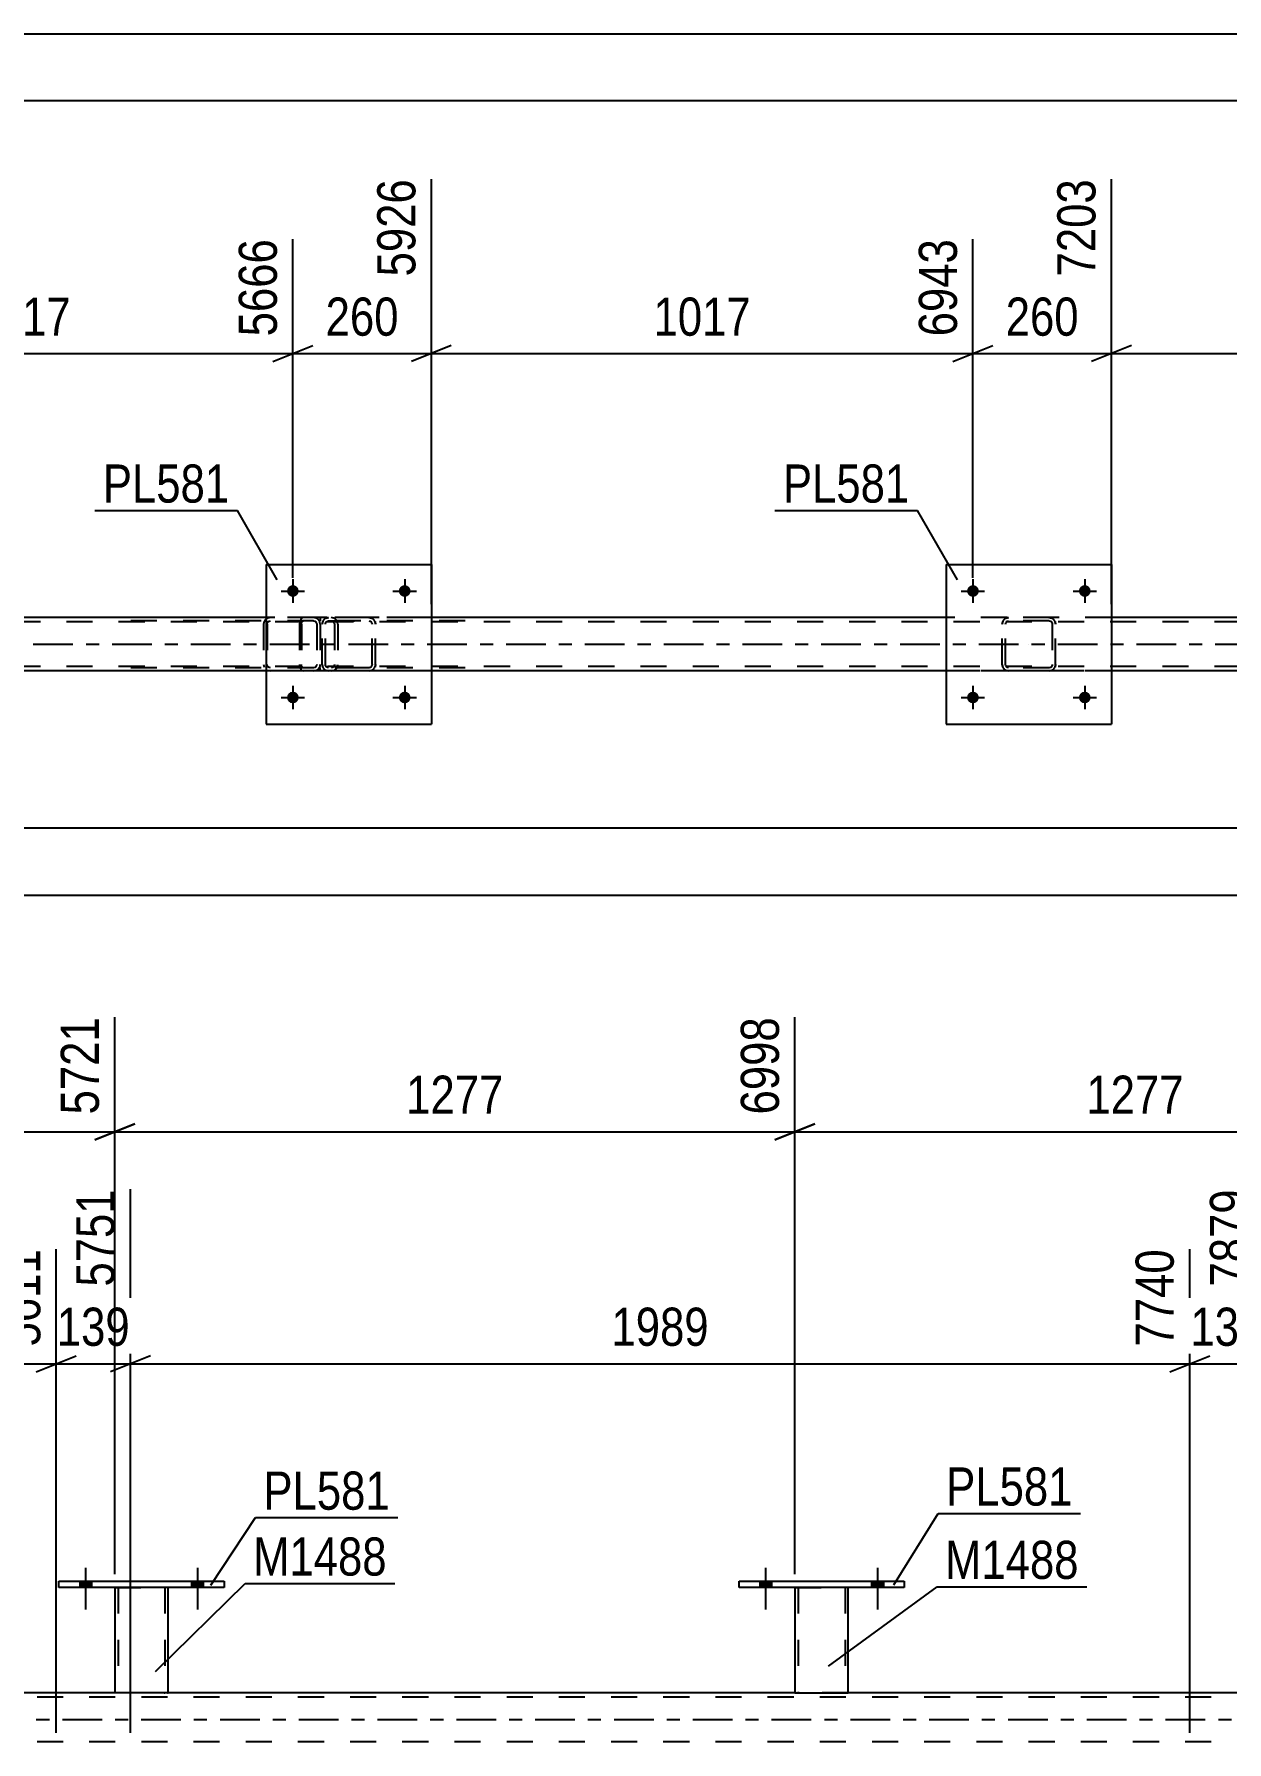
# Model space of a CAD drawing. Header units: millimetres. Extents: x 0 to 841, y 0 to 594.
# Drawn here: x 301.1 to 390.6, y 465.7 to 594 of the extents above; entities that cross this region are included whole.
import ezdxf

# ---------------------------------------------------------------- set-up
doc = ezdxf.new("R2010")
doc.units = ezdxf.units.MM
doc.linetypes.add('DXK_LINE_DOT2', pattern=[3.9198, 1.9599, -1.9599])
doc.linetypes.add('DXK_LINE_DOT3', pattern=[5.9187, 2.979, -0.9799, 0.9799, -0.9799])
doc.styles.add('Arial Narrow', font='ARIALN.TTF', dxfattribs={"height": 0.2})

# ---------------------------------------------------------------- blocks, each defined once
blk = doc.blocks.new('Unknown-814521622-1135')
at = {"color": 5, "linetype": 'Continuous'}
for p, q in [((841, 594), (0, 594)), ((836, 589), (5, 589))]:
    blk.add_line(p, q, dxfattribs=at)
blk = doc.blocks.new('Part-814521622-5062 - 4986')
at = {"color": 7, "linetype": 'DXK_LINE_DOT2'}
for p, q in [((373.77, 549.69), (373.81, 549.87)), ((373.81, 549.87), (373.77, 549.69)), ((373.77, 546.65), (373.77, 549.69)), ((374.01, 549.69), (374.03, 549.78)), ((374.01, 546.65), (374.01, 549.69)), ((374.03, 549.78), (374.08, 549.86)), ((374.07, 550.13), (374.25, 550.17)), ((374.25, 550.17), (374.07, 550.13)), ((374.08, 549.86), (374.16, 549.91)), ((374.16, 549.91), (374.25, 549.93)), ((377.29, 550.17), (374.25, 550.17)), ((377.29, 549.93), (374.25, 549.93)), ((377.29, 550.17), (377.48, 550.13)), ((377.48, 550.13), (377.29, 550.17)), ((377.29, 549.93), (377.39, 549.91)), ((377.39, 549.91), (377.46, 549.86)), ((377.46, 549.86), (377.51, 549.78)), ((377.51, 549.78), (377.53, 549.69)), ((377.53, 549.69), (377.53, 546.65)), ((377.74, 549.87), (377.77, 549.69)), ((377.77, 549.69), (377.74, 549.87)), ((377.77, 546.65), (377.77, 549.69)), ((373.81, 546.46), (373.77, 546.65)), ((373.77, 546.65), (373.81, 546.46)), ((374.03, 546.55), (374.01, 546.65)), ((374.08, 546.48), (374.03, 546.55)), ((374.16, 546.42), (374.08, 546.48)), ((377.46, 546.48), (377.39, 546.42)), ((377.51, 546.55), (377.46, 546.48)), ((377.53, 546.65), (377.51, 546.55)), ((377.77, 546.65), (377.74, 546.46)), ((377.74, 546.46), (377.77, 546.65)), ((374.25, 546.17), (374.07, 546.2)), ((374.07, 546.2), (374.25, 546.17)), ((374.25, 546.41), (374.16, 546.42)), ((377.29, 546.41), (374.25, 546.41)), ((377.29, 546.17), (374.25, 546.17)), ((377.39, 546.42), (377.29, 546.41)), ((377.48, 546.2), (377.29, 546.17)), ((377.29, 546.17), (377.48, 546.2))]:
    blk.add_line(p, q, dxfattribs=at)
at = {"color": 7, "linetype": 'DXK_LINE_DOT3'}
blk.add_line((375.77, 548.17), (375.77, 548.17), dxfattribs=at)
at = {"color": 7, "linetype": 'DXK_LINE_DOT2'}
for centre, start, end in [((374.25, 549.69), 112.5, 157.5), ((374.25, 549.69), 112.5, 157.5), ((377.29, 549.69), 22.5, 67.5), ((377.29, 549.69), 22.5, 67.5), ((374.25, 546.65), 202.5, 247.5), ((374.25, 546.65), 202.5, 247.5), ((377.29, 546.65), 292.5, 337.5), ((377.29, 546.65), 292.5, 337.5)]:
    blk.add_arc(centre, 0.48, start, end, dxfattribs=at)
blk = doc.blocks.new('Bolt-814521622-5144 - 4986')
at = {"linetype": 'Continuous'}
for points in [[(372.01, 552.17, -1), (371.13, 552.17, -1)], [(380.41, 552.17, -1), (379.53, 552.17, -1)]]:
    blk.add_hatch(color=1, dxfattribs=at).paths.add_polyline_path(points)
at = {"color": 1, "linetype": 'Continuous'}
for p, q in [((371.57, 553.05), (371.57, 551.29)), ((379.97, 553.05), (379.97, 551.29)), ((370.69, 552.17), (372.45, 552.17)), ((379.09, 552.17), (380.85, 552.17))]:
    blk.add_line(p, q, dxfattribs=at)
blk = doc.blocks.new('Part-814521622-5015 - 4986')
at = {"color": 7, "linetype": 'DXK_LINE_DOT2'}
for p, q in [((756.22, 549.85), (93.84, 549.85)), ((330.89, 550.17), (318.49, 550.17)), ((381.97, 550.17), (369.57, 550.17)), ((756.22, 546.49), (93.84, 546.49)), ((756.22, 546.17), (114.17, 546.17)), ((330.89, 546.17), (318.49, 546.17)), ((381.97, 546.17), (369.57, 546.17))]:
    blk.add_line(p, q, dxfattribs=at)
at = {"color": 2, "linetype": 'Continuous'}
for p, q in [((318.49, 550.17), (279.81, 550.17)), ((369.57, 550.17), (330.89, 550.17)), ((420.65, 550.17), (381.97, 550.17)), ((318.49, 546.17), (279.81, 546.17)), ((369.57, 546.17), (330.89, 546.17)), ((420.65, 546.17), (381.97, 546.17))]:
    blk.add_line(p, q, dxfattribs=at)
at = {"color": 7, "linetype": 'DXK_LINE_DOT3'}
blk.add_line((93.84, 548.17), (756.22, 548.17), dxfattribs=at)
blk = doc.blocks.new('Part-814521622-5060 - 4986')
at = {"color": 7, "linetype": 'DXK_LINE_DOT2'}
for p, q in [((321.02, 549.87), (321, 549.69)), ((321, 549.69), (321, 546.65)), ((321.08, 550.03), (321.02, 549.87)), ((321.17, 550.13), (321.08, 550.03)), ((321.14, 549.69), (321.15, 549.78)), ((321.14, 549.69), (321.14, 546.65)), ((321.15, 549.78), (321.17, 549.86)), ((321.27, 550.17), (321.17, 550.13)), ((321.17, 549.86), (321.22, 549.91)), ((321.22, 549.91), (321.27, 549.93)), ((333.43, 550.17), (321.27, 550.17)), ((333.43, 549.93), (321.27, 549.93)), ((322.55, 550.17), (322.55, 549.93)), ((323.55, 550.13), (323.36, 550.17)), ((323.36, 549.93), (323.46, 549.91)), ((323.46, 549.91), (323.54, 549.86)), ((323.54, 549.86), (323.59, 549.78)), ((323.59, 549.78), (323.61, 549.69)), ((323.61, 549.69), (323.61, 546.65)), ((323.84, 549.82), (323.83, 549.87)), ((323.86, 549.69), (323.84, 549.82)), ((323.86, 549.69), (323.86, 546.65)), ((321, 546.65), (321.02, 546.46)), ((321.15, 546.55), (321.14, 546.65)), ((321.17, 546.48), (321.15, 546.55)), ((321.22, 546.42), (321.17, 546.48)), ((323.54, 546.48), (323.46, 546.42)), ((323.59, 546.55), (323.54, 546.48)), ((323.61, 546.65), (323.59, 546.55)), ((323.83, 546.46), (323.85, 546.56)), ((323.85, 546.56), (323.86, 546.65)), ((321.02, 546.46), (321.08, 546.31)), ((321.08, 546.31), (321.17, 546.2)), ((321.17, 546.2), (321.27, 546.17)), ((321.27, 546.41), (321.22, 546.42)), ((333.43, 546.41), (321.27, 546.41)), ((333.43, 546.17), (321.27, 546.17)), ((322.55, 546.17), (322.55, 546.41)), ((323.46, 546.42), (323.36, 546.41)), ((323.36, 546.17), (323.55, 546.2))]:
    blk.add_line(p, q, dxfattribs=at)
for centre, start, end in [((323.38, 549.67), 23.8494, 68.8059), ((323.38, 546.66), 291.1941, 336.1506)]:
    blk.add_arc(centre, 0.492, start, end, dxfattribs=at)
blk = doc.blocks.new('Part-814521622-5100 - 4986')
at = {"color": 7, "linetype": 'DXK_LINE_DOT2'}
for p, q in [((322.04, 550.17), (307.05, 550.17)), ((322.04, 549.93), (307.05, 549.93)), ((318.31, 549.77), (318.29, 549.69)), ((318.29, 549.69), (318.29, 546.65)), ((318.33, 549.87), (318.31, 549.77)), ((318.55, 549.69), (318.57, 549.78)), ((318.55, 549.69), (318.55, 546.65)), ((318.57, 549.78), (318.62, 549.86)), ((318.8, 550.17), (318.61, 550.13)), ((318.62, 549.86), (318.7, 549.91)), ((318.7, 549.91), (318.8, 549.93)), ((322.23, 550.13), (322.04, 550.17)), ((322.04, 549.93), (322.13, 549.91)), ((322.13, 549.91), (322.22, 549.86)), ((322.22, 549.86), (322.27, 549.78)), ((322.27, 549.78), (322.29, 549.69)), ((322.29, 549.69), (322.29, 546.65)), ((322.52, 549.82), (322.51, 549.87)), ((322.55, 549.69), (322.52, 549.82)), ((322.55, 549.69), (322.55, 546.65)), ((318.29, 546.65), (318.31, 546.56)), ((318.31, 546.56), (318.33, 546.46)), ((318.57, 546.55), (318.55, 546.65)), ((318.62, 546.48), (318.57, 546.55)), ((318.7, 546.42), (318.62, 546.48)), ((322.22, 546.48), (322.13, 546.42)), ((322.27, 546.55), (322.22, 546.48)), ((322.29, 546.65), (322.27, 546.55)), ((322.51, 546.46), (322.53, 546.56)), ((322.53, 546.56), (322.55, 546.65)), ((322.04, 546.41), (307.05, 546.41)), ((322.04, 546.17), (307.05, 546.17)), ((318.61, 546.2), (318.8, 546.17)), ((318.8, 546.41), (318.7, 546.42)), ((322.13, 546.42), (322.04, 546.41)), ((322.04, 546.17), (322.23, 546.2))]:
    blk.add_line(p, q, dxfattribs=at)
for centre, start, end in [((318.78, 549.67), 110.7583, 155.68), ((322.06, 549.67), 24.32, 69.2417), ((322.06, 546.67), 290.7583, 335.68)]:
    blk.add_arc(centre, 0.496, start, end, dxfattribs=at)
blk = doc.blocks.new('Part-814521622-5143 - 4986')
at = {"color": 2, "linetype": 'Continuous'}
for p, q in [((318.49, 554.17), (318.49, 542.17)), ((318.49, 554.17), (330.89, 554.17)), ((330.89, 554.17), (330.89, 542.17)), ((318.49, 542.17), (330.89, 542.17))]:
    blk.add_line(p, q, dxfattribs=at)
blk = doc.blocks.new('Bolt-814521622-5145 - 4986')
at = {"linetype": 'Continuous'}
for points in [[(372.01, 544.17, -1), (371.13, 544.17, -1)], [(380.41, 544.17, -1), (379.53, 544.17, -1)]]:
    blk.add_hatch(color=1, dxfattribs=at).paths.add_polyline_path(points)
at = {"color": 1, "linetype": 'Continuous'}
for p, q in [((370.69, 544.17), (372.45, 544.17)), ((371.57, 545.05), (371.57, 543.29)), ((379.09, 544.17), (380.85, 544.17)), ((379.97, 545.05), (379.97, 543.29))]:
    blk.add_line(p, q, dxfattribs=at)
blk = doc.blocks.new('Part-814521622-5189 - 4986')
at = {"color": 2, "linetype": 'Continuous'}
for p, q in [((369.57, 554.17), (369.57, 542.17)), ((369.57, 554.17), (381.97, 554.17)), ((381.97, 554.17), (381.97, 542.17)), ((369.57, 542.17), (381.97, 542.17))]:
    blk.add_line(p, q, dxfattribs=at)
blk = doc.blocks.new('Part-814521622-5190 - 4986')
at = {"color": 7, "linetype": 'DXK_LINE_DOT2'}
for p, q in [((322.69, 549.69), (322.73, 549.87)), ((322.73, 549.87), (322.69, 549.69)), ((322.69, 546.65), (322.69, 549.69)), ((322.93, 549.69), (322.95, 549.78)), ((322.93, 546.65), (322.93, 549.69)), ((322.95, 549.78), (323, 549.86)), ((322.99, 550.13), (323.17, 550.17)), ((323.17, 550.17), (322.99, 550.13)), ((323, 549.86), (323.08, 549.91)), ((323.08, 549.91), (323.17, 549.93)), ((326.21, 550.17), (323.17, 550.17)), ((323.17, 549.93), (326.21, 549.93)), ((326.21, 550.17), (326.4, 550.13)), ((326.4, 550.13), (326.21, 550.17)), ((326.21, 549.93), (326.3, 549.91)), ((326.3, 549.91), (326.38, 549.86)), ((326.38, 549.86), (326.43, 549.78)), ((326.43, 549.78), (326.45, 549.69)), ((326.45, 546.65), (326.45, 549.69)), ((326.66, 549.87), (326.69, 549.69)), ((326.69, 549.69), (326.66, 549.87)), ((326.69, 546.65), (326.69, 549.69)), ((322.73, 546.46), (322.69, 546.65)), ((322.69, 546.65), (322.73, 546.46)), ((322.95, 546.55), (322.93, 546.65)), ((323, 546.48), (322.95, 546.55)), ((323.08, 546.42), (323, 546.48)), ((326.38, 546.48), (326.3, 546.42)), ((326.43, 546.55), (326.38, 546.48)), ((326.45, 546.65), (326.43, 546.55)), ((326.69, 546.65), (326.66, 546.46)), ((326.66, 546.46), (326.69, 546.65)), ((323.17, 546.17), (322.99, 546.2)), ((322.99, 546.2), (323.17, 546.17)), ((323.17, 546.41), (323.08, 546.42)), ((326.21, 546.41), (323.17, 546.41)), ((326.21, 546.17), (323.17, 546.17)), ((326.3, 546.42), (326.21, 546.41)), ((326.4, 546.2), (326.21, 546.17)), ((326.21, 546.17), (326.4, 546.2))]:
    blk.add_line(p, q, dxfattribs=at)
at = {"color": 7, "linetype": 'DXK_LINE_DOT3'}
blk.add_line((324.69, 548.17), (324.69, 548.17), dxfattribs=at)
at = {"color": 7, "linetype": 'DXK_LINE_DOT2'}
for centre, start, end in [((323.17, 549.69), 112.5, 157.5), ((323.17, 549.69), 112.5, 157.5), ((326.21, 549.69), 22.5, 67.5), ((326.21, 549.69), 22.5, 67.5), ((323.17, 546.65), 202.5, 247.5), ((323.17, 546.65), 202.5, 247.5), ((326.21, 546.65), 292.5, 337.5), ((326.21, 546.65), 292.5, 337.5)]:
    blk.add_arc(centre, 0.48, start, end, dxfattribs=at)
blk = doc.blocks.new('Bolt-814521622-5214 - 4986')
at = {"linetype": 'Continuous'}
for points in [[(320.93, 552.17, -1), (320.05, 552.17, -1)], [(329.33, 552.17, -1), (328.45, 552.17, -1)]]:
    blk.add_hatch(color=1, dxfattribs=at).paths.add_polyline_path(points)
at = {"color": 1, "linetype": 'Continuous'}
for p, q in [((320.49, 553.05), (320.49, 551.29)), ((328.89, 553.05), (328.89, 551.29)), ((319.61, 552.17), (321.37, 552.17)), ((328.01, 552.17), (329.77, 552.17))]:
    blk.add_line(p, q, dxfattribs=at)
blk = doc.blocks.new('Bolt-814521622-5215 - 4986')
at = {"linetype": 'Continuous'}
for points in [[(320.93, 544.17, -1), (320.05, 544.17, -1)], [(329.33, 544.17, -1), (328.45, 544.17, -1)]]:
    blk.add_hatch(color=1, dxfattribs=at).paths.add_polyline_path(points)
at = {"color": 1, "linetype": 'Continuous'}
for p, q in [((319.61, 544.17), (321.37, 544.17)), ((320.49, 545.05), (320.49, 543.29)), ((328.01, 544.17), (329.77, 544.17)), ((328.89, 545.05), (328.89, 543.29))]:
    blk.add_line(p, q, dxfattribs=at)
blk = doc.blocks.new('Part-814521622-3384 - 3269')
at = {"color": 2, "linetype": 'Continuous'}
for p, q in [((307.12, 477.31), (307.12, 469.4)), ((311.12, 469.4), (311.12, 477.31)), ((311.08, 469.4), (307.12, 469.4)), ((311.12, 469.4), (311.08, 469.4))]:
    blk.add_line(p, q, dxfattribs=at)
at = {"color": 7, "linetype": 'DXK_LINE_DOT2'}
for p, q in [((307.12, 477.31), (311.12, 477.31)), ((307.12, 477.31), (307.12, 477.31)), ((307.12, 477.31), (307.12, 477.31)), ((307.36, 477.31), (307.36, 469.4)), ((310.88, 477.31), (310.88, 469.4)), ((311.12, 477.31), (311.12, 477.31)), ((311.12, 477.31), (311.12, 477.31)), ((310.82, 469.4), (310.86, 469.4)), ((310.86, 469.4), (310.82, 469.4)), ((310.88, 469.4), (310.86, 469.4)), ((310.86, 469.4), (310.88, 469.4)), ((311.08, 469.4), (311.12, 469.4))]:
    blk.add_line(p, q, dxfattribs=at)
blk = doc.blocks.new('Bolt-814521622-3280 - 3269')
at = {"linetype": 'Continuous'}
for points in [[(304.48, 477.31), (305.36, 477.31), (305.36, 477.79), (304.48, 477.79)], [(312.88, 477.31), (313.76, 477.31), (313.76, 477.79), (312.88, 477.79)]]:
    blk.add_hatch(color=1, dxfattribs=at).paths.add_polyline_path(points)
at = {"color": 1, "linetype": 'Continuous'}
for p, q in [((304.92, 478.79), (304.92, 475.67)), ((313.32, 478.79), (313.32, 475.67)), ((304.48, 477.79), (304.48, 477.31)), ((305.36, 477.79), (305.36, 477.31)), ((312.88, 477.79), (312.88, 477.31)), ((313.76, 477.79), (313.76, 477.31))]:
    blk.add_line(p, q, dxfattribs=at)
blk = doc.blocks.new('Bolt-814521622-3281 - 3269')
at = {"linetype": 'Continuous'}
for points in [[(304.48, 477.31), (305.36, 477.31), (305.36, 477.79), (304.48, 477.79)], [(312.88, 477.31), (313.76, 477.31), (313.76, 477.79), (312.88, 477.79)]]:
    blk.add_hatch(color=1, dxfattribs=at).paths.add_polyline_path(points)
at = {"color": 1, "linetype": 'Continuous'}
for p, q in [((304.92, 478.79), (304.92, 475.67)), ((313.32, 478.79), (313.32, 475.67)), ((304.48, 477.79), (304.48, 477.31)), ((305.36, 477.79), (305.36, 477.31)), ((312.88, 477.79), (312.88, 477.31)), ((313.76, 477.79), (313.76, 477.31))]:
    blk.add_line(p, q, dxfattribs=at)
blk = doc.blocks.new('Bolt-814521622-3298 - 3269')
at = {"linetype": 'Continuous'}
for points in [[(355.56, 477.31), (356.44, 477.31), (356.44, 477.79), (355.56, 477.79)], [(363.96, 477.31), (364.84, 477.31), (364.84, 477.79), (363.96, 477.79)]]:
    blk.add_hatch(color=1, dxfattribs=at).paths.add_polyline_path(points)
at = {"color": 1, "linetype": 'Continuous'}
for p, q in [((356, 478.79), (356, 475.67)), ((364.4, 478.79), (364.4, 475.67)), ((355.56, 477.79), (355.56, 477.31)), ((356.44, 477.79), (356.44, 477.31)), ((363.96, 477.79), (363.96, 477.31)), ((364.84, 477.79), (364.84, 477.31))]:
    blk.add_line(p, q, dxfattribs=at)
blk = doc.blocks.new('Bolt-814521622-3299 - 3269')
at = {"linetype": 'Continuous'}
for points in [[(355.56, 477.31), (356.44, 477.31), (356.44, 477.79), (355.56, 477.79)], [(363.96, 477.31), (364.84, 477.31), (364.84, 477.79), (363.96, 477.79)]]:
    blk.add_hatch(color=1, dxfattribs=at).paths.add_polyline_path(points)
at = {"color": 1, "linetype": 'Continuous'}
for p, q in [((356, 478.79), (356, 475.67)), ((364.4, 478.79), (364.4, 475.67)), ((355.56, 477.79), (355.56, 477.31)), ((356.44, 477.79), (356.44, 477.31)), ((363.96, 477.79), (363.96, 477.31)), ((364.84, 477.79), (364.84, 477.31))]:
    blk.add_line(p, q, dxfattribs=at)
blk = doc.blocks.new('Part-814521622-3379 - 3269')
at = {"color": 2, "linetype": 'Continuous'}
for p, q in [((302.92, 477.79), (315.32, 477.79)), ((302.92, 477.31), (302.92, 477.79)), ((315.32, 477.31), (302.92, 477.31)), ((315.32, 477.79), (315.32, 477.31))]:
    blk.add_line(p, q, dxfattribs=at)
blk = doc.blocks.new('Part-814521622-3469 - 3269')
at = {"color": 2, "linetype": 'Continuous'}
for p, q in [((354, 477.79), (366.4, 477.79)), ((354, 477.31), (354, 477.79)), ((366.4, 477.31), (354, 477.31)), ((366.4, 477.79), (366.4, 477.31))]:
    blk.add_line(p, q, dxfattribs=at)
blk = doc.blocks.new('Part-814521622-3474 - 3269')
at = {"color": 2, "linetype": 'Continuous'}
for p, q in [((358.2, 477.31), (358.2, 469.4)), ((362.2, 469.4), (362.2, 477.31)), ((358.2, 469.4), (362.2, 469.4))]:
    blk.add_line(p, q, dxfattribs=at)
at = {"color": 7, "linetype": 'DXK_LINE_DOT2'}
for p, q in [((358.2, 477.31), (362.2, 477.31)), ((358.2, 477.31), (358.2, 477.31)), ((358.2, 477.31), (358.2, 477.31)), ((358.44, 477.31), (358.44, 469.4)), ((361.96, 477.31), (361.96, 469.4)), ((362.2, 477.31), (362.2, 477.31)), ((362.2, 477.31), (362.2, 477.31)), ((361.9, 469.4), (361.94, 469.4)), ((361.9, 469.4), (361.94, 469.4)), ((361.94, 469.4), (361.96, 469.4)), ((361.94, 469.4), (361.96, 469.4))]:
    blk.add_line(p, q, dxfattribs=at)
blk = doc.blocks.new('Part-814521622-3675 - 3269')
at = {"color": 7, "linetype": 'DXK_LINE_DOT2'}
for p, q in [((742.25, 469.08), (78.27, 469.08)), ((311.12, 469.4), (307.12, 469.4)), ((362.2, 469.4), (358.2, 469.4)), ((742.25, 465.72), (78.27, 465.72))]:
    blk.add_line(p, q, dxfattribs=at)
at = {"color": 2, "linetype": 'Continuous'}
for p, q in [((307.12, 469.4), (260.04, 469.4)), ((358.2, 469.4), (311.12, 469.4)), ((409.28, 469.4), (362.2, 469.4))]:
    blk.add_line(p, q, dxfattribs=at)
at = {"color": 7, "linetype": 'DXK_LINE_DOT3'}
blk.add_line((78.27, 467.4), (742.25, 467.4), dxfattribs=at)
blk = doc.blocks.new('StraightDimension-814521622-5855 - 4986')
at = {"color": 7, "linetype": 'Continuous'}
blk.add_line((93.2, 529.32), (793.98, 529.32), dxfattribs=at)
blk = doc.blocks.new('StraightDimension-814521622-5287 - 4986')
at = {"color": 7, "linetype": 'Continuous'}
blk.add_line((93.84, 534.39), (793.34, 534.39), dxfattribs=at)
blk = doc.blocks.new('StraightDimension-814521622-5447 - 4986')
at = {"color": 7, "linetype": 'Continuous'}
for p, q in [((279.81, 551.17), (279.81, 583.11)), ((320.49, 553.17), (320.49, 578.61)), ((281.31, 570.6), (278.31, 569.4)), ((279.81, 570), (320.49, 570)), ((318.99, 569.4), (321.99, 570.6))]:
    blk.add_line(p, q, dxfattribs=at)
at = {"color": 0}
blk.add_wipeout([(304.41, 570.75), (304.41, 574.95), (295.9, 574.95), (295.9, 570.75)], dxfattribs=at)
at = {"color": 3, "style": 'Arial Narrow'}
blk.add_text('1017', height=2.863, dxfattribs=at).set_placement((296.5, 571.35))
at = {"color": 0, "linetype": 'Continuous'}
blk.add_wipeout([(319.89, 579.21), (315.69, 579.21), (315.69, 570.7), (319.89, 570.7)], dxfattribs=at)
at = {"color": 3, "linetype": 'Continuous', "style": 'Arial Narrow'}
blk.add_text('5666', height=2.863, rotation=90.0002, dxfattribs=at).set_placement((319.29, 571.3))
blk = doc.blocks.new('StraightDimension-814521622-5467 - 4986')
at = {"color": 7, "linetype": 'Continuous'}
for p, q in [((330.89, 551.17), (330.89, 583.11)), ((320.49, 553.17), (320.49, 578.61)), ((318.99, 569.4), (321.99, 570.6)), ((320.49, 570), (330.89, 570)), ((332.39, 570.6), (329.39, 569.4))]:
    blk.add_line(p, q, dxfattribs=at)
at = {"color": 0}
blk.add_wipeout([(329.03, 570.75), (329.03, 574.95), (322.35, 574.95), (322.35, 570.75)], dxfattribs=at)
at = {"color": 3, "style": 'Arial Narrow'}
blk.add_text('260', height=2.863, dxfattribs=at).set_placement((322.95, 571.35))
at = {"color": 0, "linetype": 'Continuous'}
blk.add_wipeout([(330.29, 583.71), (326.09, 583.71), (326.09, 575.2), (330.29, 575.2)], dxfattribs=at)
at = {"color": 3, "linetype": 'Continuous', "style": 'Arial Narrow'}
blk.add_text('5926', height=2.863, rotation=90.0002, dxfattribs=at).set_placement((329.69, 575.8))
blk = doc.blocks.new('StraightDimension-814521622-5487 - 4986')
at = {"color": 7, "linetype": 'Continuous'}
for p, q in [((330.89, 551.17), (330.89, 583.11)), ((371.57, 553.17), (371.57, 578.61)), ((332.39, 570.6), (329.39, 569.4)), ((330.89, 570), (371.57, 570)), ((370.07, 569.4), (373.07, 570.6))]:
    blk.add_line(p, q, dxfattribs=at)
at = {"color": 0}
blk.add_wipeout([(355.49, 570.75), (355.49, 574.95), (346.98, 574.95), (346.98, 570.75)], dxfattribs=at)
at = {"color": 3, "style": 'Arial Narrow'}
blk.add_text('1017', height=2.863, dxfattribs=at).set_placement((347.58, 571.35))
at = {"color": 0, "linetype": 'Continuous'}
blk.add_wipeout([(370.97, 579.21), (366.77, 579.21), (366.77, 570.7), (370.97, 570.7)], dxfattribs=at)
at = {"color": 3, "linetype": 'Continuous', "style": 'Arial Narrow'}
blk.add_text('6943', height=2.863, rotation=90.0002, dxfattribs=at).set_placement((370.37, 571.3))
blk = doc.blocks.new('StraightDimension-814521622-5507 - 4986')
at = {"color": 7, "linetype": 'Continuous'}
for p, q in [((381.97, 551.17), (381.97, 583.11)), ((371.57, 553.17), (371.57, 578.61)), ((370.07, 569.4), (373.07, 570.6)), ((371.57, 570), (381.97, 570)), ((383.47, 570.6), (380.47, 569.4))]:
    blk.add_line(p, q, dxfattribs=at)
at = {"color": 0}
blk.add_wipeout([(380.12, 570.75), (380.12, 574.95), (373.43, 574.95), (373.43, 570.75)], dxfattribs=at)
at = {"color": 3, "style": 'Arial Narrow'}
blk.add_text('260', height=2.863, dxfattribs=at).set_placement((374.03, 571.35))
at = {"color": 0, "linetype": 'Continuous'}
blk.add_wipeout([(381.37, 583.71), (377.17, 583.71), (377.17, 575.2), (381.37, 575.2)], dxfattribs=at)
at = {"color": 3, "linetype": 'Continuous', "style": 'Arial Narrow'}
blk.add_text('7203', height=2.863, rotation=90.0002, dxfattribs=at).set_placement((380.77, 575.8))
blk = doc.blocks.new('StraightDimension-814521622-5527 - 4986')
at = {"color": 7, "linetype": 'Continuous'}
for p, q in [((381.97, 551.17), (381.97, 583.11)), ((422.65, 553.17), (422.65, 578.61)), ((383.47, 570.6), (380.47, 569.4)), ((381.97, 570), (422.65, 570)), ((421.15, 569.4), (424.15, 570.6))]:
    blk.add_line(p, q, dxfattribs=at)
at = {"color": 0}
blk.add_wipeout([(406.57, 570.75), (406.57, 574.95), (398.06, 574.95), (398.06, 570.75)], dxfattribs=at)
at = {"color": 3, "style": 'Arial Narrow'}
blk.add_text('1017', height=2.863, dxfattribs=at).set_placement((398.66, 571.35))
at = {"color": 0, "linetype": 'Continuous'}
blk.add_wipeout([(422.05, 579.21), (417.85, 579.21), (417.85, 570.7), (422.05, 570.7)], dxfattribs=at)
at = {"color": 3, "linetype": 'Continuous', "style": 'Arial Narrow'}
blk.add_text('8220', height=2.863, rotation=90.0002, dxfattribs=at).set_placement((421.45, 571.3))
blk = doc.blocks.new('StraightDimension-814521622-4773 - 3269')
at = {"color": 7, "linetype": 'Continuous'}
for p, q in [((308.29, 466.4), (308.29, 507.23)), ((387.85, 466.4), (387.85, 502.73)), ((309.79, 494.72), (306.79, 493.52)), ((308.29, 494.12), (387.85, 494.12)), ((386.35, 493.52), (389.35, 494.72))]:
    blk.add_line(p, q, dxfattribs=at)
at = {"color": 0}
blk.add_wipeout([(352.33, 494.87), (352.33, 499.07), (343.82, 499.07), (343.82, 494.87)], dxfattribs=at)
at = {"color": 3, "style": 'Arial Narrow'}
blk.add_text('1989', height=2.863, dxfattribs=at).set_placement((344.42, 495.47))
at = {"color": 0, "linetype": 'Continuous'}
blk.add_wipeout([(387.25, 503.33), (383.05, 503.33), (383.05, 494.82), (387.25, 494.82)], dxfattribs=at)
at = {"color": 3, "linetype": 'Continuous', "style": 'Arial Narrow'}
blk.add_text('7740', height=2.863, rotation=90.0002, dxfattribs=at).set_placement((386.65, 495.42))
blk = doc.blocks.new('StraightDimension-814521622-4045 - 3269')
at = {"color": 7, "linetype": 'Continuous'}
for p, q in [((307.12, 478.31), (307.12, 520.16)), ((358.2, 478.31), (358.2, 520.16)), ((308.62, 512.15), (305.62, 510.95)), ((356.7, 510.95), (359.7, 512.15)), ((307.12, 511.55), (358.2, 511.55))]:
    blk.add_line(p, q, dxfattribs=at)
at = {"color": 0}
blk.add_wipeout([(336.92, 512.3), (336.92, 516.5), (328.4, 516.5), (328.4, 512.3)], dxfattribs=at)
at = {"color": 3, "style": 'Arial Narrow'}
blk.add_text('1277', height=2.863, dxfattribs=at).set_placement((329, 512.9))
at = {"color": 0, "linetype": 'Continuous'}
blk.add_wipeout([(357.6, 520.76), (353.4, 520.76), (353.4, 512.25), (357.6, 512.25)], dxfattribs=at)
at = {"color": 3, "linetype": 'Continuous', "style": 'Arial Narrow'}
blk.add_text('6998', height=2.863, rotation=90.0002, dxfattribs=at).set_placement((357, 512.85))
blk = doc.blocks.new('StraightDimension-814521622-4792 - 3269')
at = {"color": 7, "linetype": 'Continuous'}
for p, q in [((308.29, 466.4), (308.29, 507.23)), ((302.72, 466.4), (302.72, 502.73)), ((301.22, 493.52), (304.22, 494.72)), ((302.72, 494.12), (308.29, 494.12)), ((309.79, 494.72), (306.79, 493.52))]:
    blk.add_line(p, q, dxfattribs=at)
at = {"color": 0}
blk.add_wipeout([(308.85, 494.87), (308.85, 499.07), (302.16, 499.07), (302.16, 494.87)], dxfattribs=at)
at = {"color": 3, "style": 'Arial Narrow'}
blk.add_text('139', height=2.863, dxfattribs=at).set_placement((302.76, 495.47))
at = {"color": 0, "linetype": 'Continuous'}
blk.add_wipeout([(307.69, 507.83), (303.49, 507.83), (303.49, 499.32), (307.69, 499.32)], dxfattribs=at)
at = {"color": 3, "linetype": 'Continuous', "style": 'Arial Narrow'}
blk.add_text('5751', height=2.863, rotation=90.0002, dxfattribs=at).set_placement((307.09, 499.92))
blk = doc.blocks.new('StraightDimension-814521622-4035 - 3269')
at = {"color": 7, "linetype": 'Continuous'}
for p, q in [((256.04, 478.31), (256.04, 520.16)), ((307.12, 478.31), (307.12, 520.16)), ((257.54, 512.15), (254.54, 510.95)), ((305.62, 510.95), (308.62, 512.15)), ((256.04, 511.55), (307.12, 511.55))]:
    blk.add_line(p, q, dxfattribs=at)
at = {"color": 0}
blk.add_wipeout([(285.84, 512.3), (285.84, 516.5), (277.32, 516.5), (277.32, 512.3)], dxfattribs=at)
at = {"color": 3, "style": 'Arial Narrow'}
blk.add_text('1277', height=2.863, dxfattribs=at).set_placement((277.92, 512.9))
at = {"color": 0, "linetype": 'Continuous'}
blk.add_wipeout([(306.52, 520.76), (302.32, 520.76), (302.32, 512.25), (306.52, 512.25)], dxfattribs=at)
at = {"color": 3, "linetype": 'Continuous', "style": 'Arial Narrow'}
blk.add_text('5721', height=2.863, rotation=90.0002, dxfattribs=at).set_placement((305.92, 512.85))
blk = doc.blocks.new('StraightDimension-814521622-4055 - 3269')
at = {"color": 7, "linetype": 'Continuous'}
for p, q in [((358.2, 478.31), (358.2, 520.16)), ((409.28, 478.31), (409.28, 520.16)), ((359.7, 512.15), (356.7, 510.95)), ((407.78, 510.95), (410.78, 512.15)), ((358.2, 511.55), (409.28, 511.55))]:
    blk.add_line(p, q, dxfattribs=at)
at = {"color": 0}
blk.add_wipeout([(388, 512.3), (388, 516.5), (379.49, 516.5), (379.49, 512.3)], dxfattribs=at)
at = {"color": 3, "style": 'Arial Narrow'}
blk.add_text('1277', height=2.863, dxfattribs=at).set_placement((380.09, 512.9))
at = {"color": 0, "linetype": 'Continuous'}
blk.add_wipeout([(408.68, 520.76), (404.48, 520.76), (404.48, 512.25), (408.68, 512.25)], dxfattribs=at)
at = {"color": 3, "linetype": 'Continuous', "style": 'Arial Narrow'}
blk.add_text('8275', height=2.863, rotation=90.0002, dxfattribs=at).set_placement((408.08, 512.85))
blk = doc.blocks.new('StraightDimension-814521622-4754 - 3269')
at = {"color": 7, "linetype": 'Continuous'}
for p, q in [((393.43, 466.4), (393.43, 507.23)), ((387.85, 466.4), (387.85, 502.73)), ((386.35, 493.52), (389.35, 494.72)), ((387.85, 494.12), (393.43, 494.12)), ((394.93, 494.72), (391.93, 493.52))]:
    blk.add_line(p, q, dxfattribs=at)
at = {"color": 0}
blk.add_wipeout([(393.98, 494.87), (393.98, 499.07), (387.3, 499.07), (387.3, 494.87)], dxfattribs=at)
at = {"color": 3, "style": 'Arial Narrow'}
blk.add_text('139', height=2.863, dxfattribs=at).set_placement((387.9, 495.47))
at = {"color": 0, "linetype": 'Continuous'}
blk.add_wipeout([(392.83, 507.83), (388.63, 507.83), (388.63, 499.32), (392.83, 499.32)], dxfattribs=at)
at = {"color": 3, "linetype": 'Continuous', "style": 'Arial Narrow'}
blk.add_text('7879', height=2.863, rotation=90.0002, dxfattribs=at).set_placement((392.23, 499.92))
blk = doc.blocks.new('StraightDimension-814521622-4811 - 3269')
at = {"color": 7, "linetype": 'Continuous'}
for p, q in [((223.16, 466.4), (223.16, 507.23)), ((302.72, 466.4), (302.72, 502.73)), ((224.66, 494.72), (221.66, 493.52)), ((223.16, 494.12), (302.72, 494.12)), ((301.22, 493.52), (304.22, 494.72))]:
    blk.add_line(p, q, dxfattribs=at)
at = {"color": 0}
blk.add_wipeout([(267.19, 494.87), (267.19, 499.07), (258.68, 499.07), (258.68, 494.87)], dxfattribs=at)
at = {"color": 3, "style": 'Arial Narrow'}
blk.add_text('1989', height=2.863, dxfattribs=at).set_placement((259.28, 495.47))
at = {"color": 0, "linetype": 'Continuous'}
blk.add_wipeout([(302.12, 503.33), (297.92, 503.33), (297.92, 494.82), (302.12, 494.82)], dxfattribs=at)
at = {"color": 3, "linetype": 'Continuous', "style": 'Arial Narrow'}
blk.add_text('5611', height=2.863, rotation=90.0002, dxfattribs=at).set_placement((301.52, 495.42))
blk = doc.blocks.new('Mark-814521622-5139 - 4986')
at = {"color": 0}
blk.add_wipeout([(315.72, 558.81), (315.72, 561.81), (306.22, 561.81), (306.22, 558.81)], dxfattribs=at)
blk.add_wipeout([(315.72, 558.81), (315.72, 561.81), (306.22, 561.81), (306.22, 558.81)], dxfattribs=at)
at = {"color": 30, "linetype": 'Continuous'}
for p in [(305.62, 558.21), (319.32, 553.02)]:
    blk.add_line(p, (316.32, 558.21), dxfattribs=at)
at = {"color": 3, "style": 'Arial Narrow'}
blk.add_text('PL581', height=2.863, dxfattribs=at).set_placement((306.22, 558.81))
blk = doc.blocks.new('Mark-814521622-5185 - 4986')
at = {"color": 0}
blk.add_wipeout([(366.8, 558.81), (366.8, 561.81), (357.3, 561.81), (357.3, 558.81)], dxfattribs=at)
blk.add_wipeout([(366.8, 558.81), (366.8, 561.81), (357.3, 561.81), (357.3, 558.81)], dxfattribs=at)
at = {"color": 30, "linetype": 'Continuous'}
for p in [(356.7, 558.21), (370.4, 553.02)]:
    blk.add_line(p, (367.4, 558.21), dxfattribs=at)
at = {"color": 3, "style": 'Arial Narrow'}
blk.add_text('PL581', height=2.863, dxfattribs=at).set_placement((357.3, 558.81))
blk = doc.blocks.new('Mark-814521622-3380 - 3269')
at = {"color": 0}
blk.add_wipeout([(327.55, 478.21), (327.55, 481.21), (317.5, 481.21), (317.5, 478.21)], dxfattribs=at)
blk.add_wipeout([(327.55, 478.21), (327.55, 481.21), (317.5, 481.21), (317.5, 478.21)], dxfattribs=at)
at = {"color": 30, "linetype": 'Continuous'}
for p, q in [((310.16, 471), (316.9, 477.61)), ((316.9, 477.61), (328.15, 477.61))]:
    blk.add_line(p, q, dxfattribs=at)
at = {"color": 3, "style": 'Arial Narrow'}
blk.add_text('M1488', height=2.863, dxfattribs=at).set_placement((317.5, 478.21))
blk = doc.blocks.new('Mark-814521622-3375 - 3269')
at = {"color": 0}
blk.add_wipeout([(327.78, 483.16), (327.78, 486.16), (318.28, 486.16), (318.28, 483.16)], dxfattribs=at)
blk.add_wipeout([(327.78, 483.16), (327.78, 486.16), (318.28, 486.16), (318.28, 483.16)], dxfattribs=at)
at = {"color": 30, "linetype": 'Continuous'}
for p, q in [((314.32, 477.49), (317.68, 482.56)), ((317.68, 482.56), (328.38, 482.56))]:
    blk.add_line(p, q, dxfattribs=at)
at = {"color": 3, "style": 'Arial Narrow'}
blk.add_text('PL581', height=2.863, dxfattribs=at).set_placement((318.28, 483.16))
blk = doc.blocks.new('Mark-814521622-3465 - 3269')
at = {"color": 0}
blk.add_wipeout([(379.06, 483.47), (379.06, 486.47), (369.56, 486.47), (369.56, 483.47)], dxfattribs=at)
blk.add_wipeout([(379.06, 483.47), (379.06, 486.47), (369.56, 486.47), (369.56, 483.47)], dxfattribs=at)
at = {"color": 30, "linetype": 'Continuous'}
for p, q in [((365.64, 477.51), (368.96, 482.87)), ((368.96, 482.87), (379.66, 482.87))]:
    blk.add_line(p, q, dxfattribs=at)
at = {"color": 3, "style": 'Arial Narrow'}
blk.add_text('PL581', height=2.863, dxfattribs=at).set_placement((369.56, 483.47))
blk = doc.blocks.new('Mark-814521622-3470 - 3269')
at = {"color": 0}
blk.add_wipeout([(379.52, 477.96), (379.52, 480.96), (369.47, 480.96), (369.47, 477.96)], dxfattribs=at)
blk.add_wipeout([(379.52, 477.96), (379.52, 480.96), (369.47, 480.96), (369.47, 477.96)], dxfattribs=at)
at = {"color": 30, "linetype": 'Continuous'}
for p, q in [((360.73, 471.4), (368.87, 477.36)), ((368.87, 477.36), (380.12, 477.36))]:
    blk.add_line(p, q, dxfattribs=at)
at = {"color": 3, "style": 'Arial Narrow'}
blk.add_text('M1488', height=2.863, dxfattribs=at).set_placement((369.47, 477.96))

msp = doc.modelspace()

# ---------------------------------------------------------------- block references
for name in ['Unknown-814521622-1135', 'Part-814521622-5143 - 4986', 'Bolt-814521622-5214 - 4986', 'Part-814521622-5189 - 4986', 'Bolt-814521622-5144 - 4986', 'Part-814521622-5015 - 4986', 'Part-814521622-5100 - 4986', 'Part-814521622-5060 - 4986', 'Part-814521622-5190 - 4986', 'Part-814521622-5062 - 4986', 'Bolt-814521622-5215 - 4986', 'Bolt-814521622-5145 - 4986', 'Bolt-814521622-3280 - 3269', 'Bolt-814521622-3281 - 3269', 'Bolt-814521622-3298 - 3269', 'Bolt-814521622-3299 - 3269', 'Part-814521622-3379 - 3269', 'Part-814521622-3384 - 3269', 'Part-814521622-3469 - 3269', 'Part-814521622-3474 - 3269', 'Part-814521622-3675 - 3269']:
    msp.add_blockref(name, (0, 0))

# ---------------------------------------------------------------- next in the draw order: block references
for name in ['StraightDimension-814521622-5447 - 4986', 'StraightDimension-814521622-5855 - 4986', 'StraightDimension-814521622-4773 - 3269']:
    msp.add_blockref(name, (0, 0))

# ---------------------------------------------------------------- next in the draw order: block references
for name in ['StraightDimension-814521622-5467 - 4986', 'StraightDimension-814521622-5287 - 4986', 'StraightDimension-814521622-4045 - 3269']:
    msp.add_blockref(name, (0, 0))

# ---------------------------------------------------------------- next in the draw order: block references
for name in ['StraightDimension-814521622-5487 - 4986', 'Mark-814521622-5139 - 4986', 'StraightDimension-814521622-4055 - 3269', 'StraightDimension-814521622-4792 - 3269']:
    msp.add_blockref(name, (0, 0))

# ---------------------------------------------------------------- next in the draw order: block references
for name in ['StraightDimension-814521622-5507 - 4986', 'StraightDimension-814521622-4035 - 3269', 'StraightDimension-814521622-4754 - 3269', 'Mark-814521622-3465 - 3269', 'Mark-814521622-3380 - 3269']:
    msp.add_blockref(name, (0, 0))

# ---------------------------------------------------------------- next in the draw order: block references
for name in ['StraightDimension-814521622-5527 - 4986', 'Mark-814521622-5185 - 4986', 'StraightDimension-814521622-4811 - 3269', 'Mark-814521622-3375 - 3269', 'Mark-814521622-3470 - 3269']:
    msp.add_blockref(name, (0, 0))

doc.saveas('drawing.dxf')
